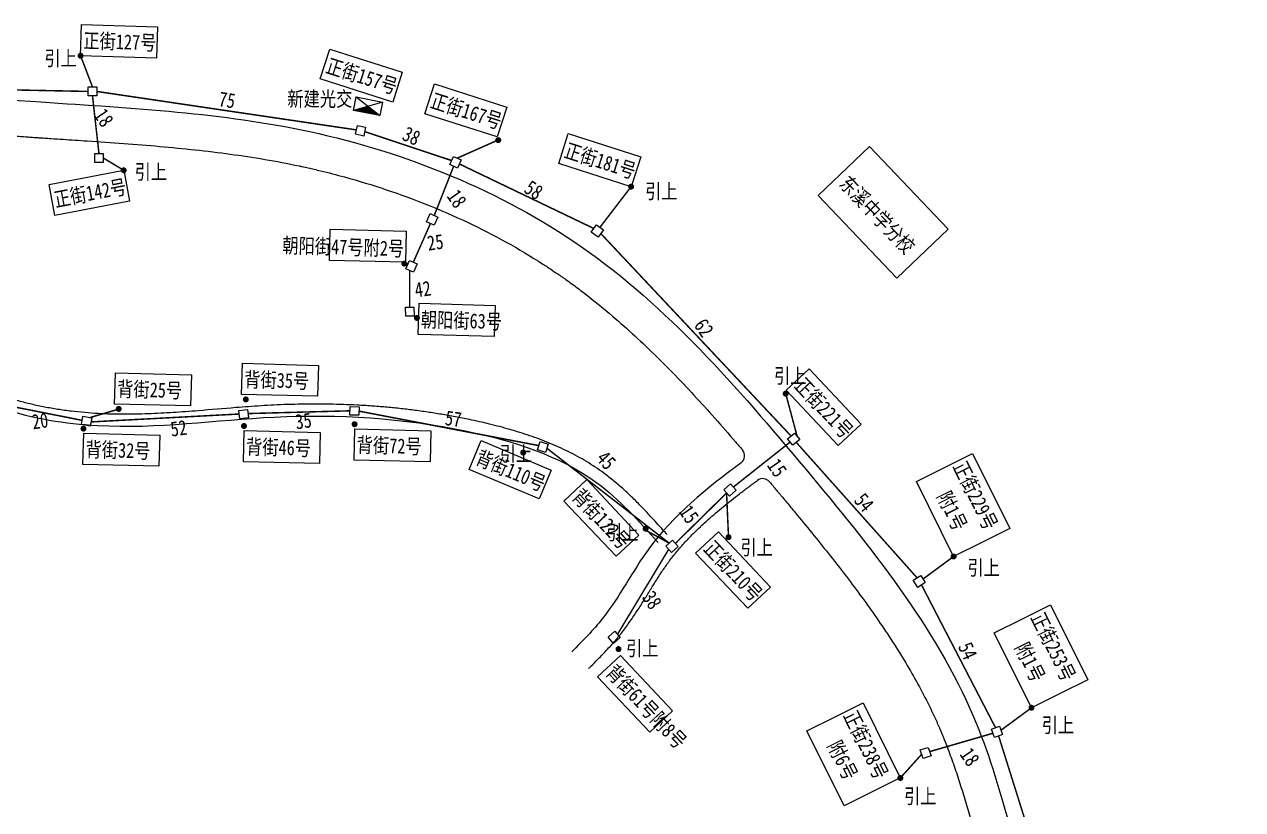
# Model space of a CAD drawing. Extents: x 11497857 to 11785281, y -6195932 to -5913179.
# Drawn here: x 11637240 to 11678110, y -6142468 to -6116127 of the extents above; entities that cross this region are included whole.
import ezdxf

# ---------------------------------------------------------------- set-up
doc = ezdxf.new("R2010")
doc.units = 0
doc.header["$LTSCALE"] = 1000
doc.header["$MEASUREMENT"] = 0
doc.layers.get('0').update_dxf_attribs({"linetype": 'CONTINUOUS'})
doc.layers.add('新设拉线', color=7, linetype='CONTINUOUS')
doc.styles.add('仿宋_GB2312', font='仿宋_GB2312.TTF', dxfattribs={"width": 0.8})

msp = doc.modelspace()

# ---------------------------------------------------------------- linework, layer by layer
at = {"color": 2}
for p, q in [((11648373, -6118561), (11649160, -6119185)), ((11649250, -6118734), (11648284, -6119011))]:
    msp.add_line(p, q, dxfattribs=at)
at = {"color": 1, "const_width": 100}
for points in [[(11639076, -6117179, 1), (11639176, -6117179, 1)], [(11653089, -6120010, 1), (11653189, -6120010, 1)], [(11640524, -6121022, 1), (11640624, -6121022, 1)], [(11657545, -6121572, 1), (11657645, -6121572, 1)], [(11649937, -6124151, 1), (11650037, -6124151, 1)], [(11650360, -6125973, 1), (11650460, -6125973, 1)], [(11662732, -6128514, 1), (11662832, -6128514, 1)], [(11644619, -6128708, 1), (11644719, -6128708, 1)], [(11640357, -6129027, 1), (11640457, -6129027, 1)], [(11639172, -6129688, 1), (11639272, -6129688, 1)], [(11644557, -6129599, 1), (11644657, -6129599, 1)], [(11648268, -6129540, 1), (11648368, -6129540, 1)], [(11653923, -6130491, 1), (11654023, -6130491, 1)], [(11658032, -6133044, 1), (11658132, -6133044, 1)], [(11660813, -6133328, 1), (11660913, -6133328, 1)], [(11668364, -6133976, 1), (11668464, -6133976, 1)], [(11657123, -6137082, 1), (11657223, -6137082, 1)], [(11670977, -6139050, 1), (11671077, -6139050, 1)], [(11666576, -6141406, 1), (11666676, -6141406, 1)]]:
    msp.add_lwpolyline(points, format="xyb", close=True, dxfattribs=at)
for points in [[(11639385, -6118227), (11639668, -6118227), (11639668, -6118527), (11639385, -6118527)], [(11648412, -6119520), (11648689, -6119579), (11648627, -6119873), (11648350, -6119814)], [(11639600, -6120457), (11639883, -6120457), (11639883, -6120757), (11639600, -6120757)], [(11651632, -6120557), (11651891, -6120671), (11651771, -6120946), (11651512, -6120832)], [(11650854, -6122475), (11651114, -6122589), (11650993, -6122863), (11650734, -6122750)], [(11656434, -6122853), (11656664, -6123019), (11656488, -6123262), (11656258, -6123096)], [(11650159, -6124049), (11650418, -6124163), (11650298, -6124438), (11650038, -6124324)], [(11650026, -6125616), (11650310, -6125611), (11650315, -6125911), (11650032, -6125916)], [(11644464, -6129357), (11644432, -6129076), (11644730, -6129041), (11644763, -6129322)], [(11648158, -6129231), (11648167, -6128948), (11648467, -6128958), (11648458, -6129241)], [(11639158, -6129550), (11639206, -6129271), (11639502, -6129322), (11639453, -6129601)], [(11663076, -6129838), (11663255, -6130057), (11663022, -6130247), (11662843, -6130028)], [(11654547, -6130115), (11654816, -6130203), (11654722, -6130488), (11654453, -6130400)], [(11660928, -6131543), (11661115, -6131755), (11660891, -6131954), (11660703, -6131741)], [(11658986, -6133430), (11659174, -6133642), (11658949, -6133841), (11658762, -6133629)], [(11667212, -6135011), (11667060, -6134772), (11667314, -6134611), (11667465, -6134851)], [(11657045, -6136480), (11657233, -6136692), (11657008, -6136891), (11656820, -6136679)], [(11669685, -6139765), (11669950, -6139664), (11670056, -6139945), (11669791, -6140045)], [(11667296, -6140466), (11667565, -6140378), (11667658, -6140663), (11667389, -6140752)]]:
    msp.add_lwpolyline(points, close=True)
at = {"color": 2}
msp.add_lwpolyline([(11648722, -6119098, 893, 0, 0), (11648767, -6118873, 0, 0, 0)], format="xyseb", dxfattribs=at)
msp.add_lwpolyline([(11648373, -6118561), (11649250, -6118734), (11649160, -6119185), (11648284, -6119011)], close=True, dxfattribs=at)
at = {"layer": '新设拉线', "linetype": 'ByBlock', "ltscale": 0.5}
for points in [[(11639161, -6116127), (11641709, -6116212), (11641674, -6117264), (11639126, -6117179)], [(11647488, -6116954), (11649917, -6117731), (11649596, -6118733), (11647168, -6117956)], [(11650997, -6118123), (11653426, -6118900), (11653105, -6119902), (11650676, -6119125)], [(11655487, -6119792), (11657916, -6120570), (11657595, -6121572), (11655166, -6120794)], [(11665592, -6120221), (11668234, -6122992), (11666508, -6124637), (11663866, -6121866)], [(11638069, -6121501), (11640574, -6121022), (11640772, -6122056), (11638267, -6122534)], [(11647504, -6122997), (11650053, -6123069), (11650023, -6124106), (11647474, -6124049)], [(11650480, -6125483), (11653029, -6125555), (11652999, -6126592), (11650450, -6126535)], [(11644557, -6127493), (11647106, -6127565), (11647076, -6128602), (11644527, -6128545)], [(11640295, -6127812), (11642844, -6127884), (11642815, -6128921), (11640265, -6128864)], [(11663567, -6127676), (11665313, -6129535), (11664546, -6130256), (11662800, -6128396)], [(11639233, -6129838), (11641782, -6129910), (11641752, -6130947), (11639203, -6130889)], [(11644618, -6129748), (11647167, -6129820), (11647137, -6130857), (11644588, -6130800)], [(11648330, -6129689), (11650879, -6129761), (11650849, -6130798), (11648300, -6130741)], [(11652569, -6130090), (11654917, -6131084), (11654512, -6132040), (11652158, -6131059)], [(11656105, -6131398), (11657851, -6133258), (11657094, -6133967), (11655338, -6132118)], [(11660524, -6133145), (11662269, -6135004), (11661512, -6135714), (11659757, -6133865)], [(11657239, -6137295), (11658984, -6139154), (11658227, -6139864), (11656471, -6138015)]]:
    msp.add_lwpolyline(points, close=True, dxfattribs=at)
at = {"layer": '新设拉线', "linetype": 'ByBlock', "ltscale": 0.5, "const_width": 50}
for points in [[(11639526, -6118227), (11639126, -6117179)], [(11639526, -6118527), (11639742, -6120457)], [(11651762, -6120614), (11653083, -6120028)], [(11639883, -6120607), (11640574, -6121022)], [(11651641, -6120889), (11650984, -6122555)], [(11656549, -6122936), (11657595, -6121572)], [(11650863, -6122807), (11650288, -6124106)], [(11650168, -6124381), (11650168, -6125614)], [(11663165, -6129947), (11662782, -6128514)], [(11636684, -6128916), (11639182, -6129410)], [(11639422, -6129322), (11640334, -6129053)], [(11639477, -6129462), (11644449, -6129197)], [(11644746, -6129182), (11648162, -6129090)], [(11648462, -6129100), (11654500, -6130257)], [(11658874, -6133529), (11654769, -6130345)], [(11662933, -6130137), (11661022, -6131649)], [(11660797, -6131847), (11659080, -6133536)], [(11660797, -6131847), (11660863, -6133328)], [(11658874, -6133529), (11658082, -6133094)], [(11658856, -6133735), (11657139, -6136586)], [(11667390, -6134731), (11668414, -6133976)], [(11670003, -6139804), (11671027, -6139050)], [(11669738, -6139905), (11667612, -6140521)], [(11666626, -6141406), (11667343, -6140609)]]:
    msp.add_lwpolyline(points, dxfattribs=at)
at = {"layer": '新设拉线', "color": 1, "linetype": 'ByBlock', "ltscale": 0.5, "const_width": 50}
for points in [[(11632235, -6118230), (11639385, -6118377)], [(11639668, -6118377), (11648381, -6119667)], [(11648658, -6119726), (11651572, -6120694)], [(11651831, -6120808), (11656346, -6122975)], [(11656576, -6123141), (11662959, -6129933)], [(11663139, -6130152), (11667187, -6134691)], [(11667338, -6134931), (11669817, -6139714)], [(11669924, -6139995), (11671963, -6146483)]]:
    msp.add_lwpolyline(points, dxfattribs=at)
at = {"layer": '新设拉线', "linetype": 'ByBlock', "ltscale": 0.5}
for points in [[(11668110, -6130993), (11669052, -6130526), (11670300, -6133042), (11669357, -6133509)], [(11669357, -6133509), (11668414, -6133976), (11667167, -6131460), (11668110, -6130993)], [(11670723, -6136066), (11671666, -6135599), (11672913, -6138115), (11671970, -6138583)], [(11671970, -6138583), (11671027, -6139050), (11669780, -6136534), (11670723, -6136066)], [(11664437, -6139357), (11665379, -6138889), (11666626, -6141406), (11665684, -6141873)], [(11665684, -6141873), (11664741, -6142340), (11663494, -6139824), (11664437, -6139357)]]:
    msp.add_lwpolyline(points, dxfattribs=at)
for centre, start, end in [((11661104, -6130594), 306.527, 40.5963), ((11662010, -6131665), 39.9693, 126.437)]:
    msp.add_arc(centre, 300, start, end, dxfattribs=at)
for points, knots in [([(11631969, -6118724), (11633841, -6118433), (11639010, -6118851), (11647111, -6119242), (11656648, -6123089), (11663343, -6130829), (11669471, -6138411), (11670803, -6145786), (11673661, -6152211), (11680736, -6151852), (11688719, -6148070), (11698450, -6153647), (11706429, -6151856), (11709987, -6150929), (11710628, -6150783)], [164255.813993, 164255.813993, 164255.813993, 164255.813993, 170004.785455, 179065.911175, 188968.291021, 199562.664577, 209597.552034, 217248.55044, 222495.006206, 228334.578311, 235625.691402, 248646.669182, 257622.283676, 259587.975169, 259587.975169, 259587.975169, 259587.975169]), ([(11606572, -6123256), (11606589, -6123262), (11606606, -6123267), (11607164, -6123453), (11607712, -6123621), (11608820, -6123924), (11609380, -6124060), (11610024, -6124196), (11610102, -6124212), (11610259, -6124243), (11610337, -6124259), (11610573, -6124304), (11610730, -6124333), (11611203, -6124415), (11611520, -6124464), (11612489, -6124598), (11613145, -6124665), (11614461, -6124753), (11615121, -6124774), (11616440, -6124770), (11617100, -6124745), (11618415, -6124648), (11619070, -6124577), (11620373, -6124388), (11621021, -6124270), (11622304, -6123988), (11622940, -6123824), (11623615, -6123622), (11623662, -6123608), (11623803, -6123565), (11623897, -6123535), (11624086, -6123475), (11624180, -6123445), (11624472, -6123347), (11624670, -6123278), (11625065, -6123132), (11625263, -6123055), (11625656, -6122891), (11625853, -6122805), (11626086, -6122696), (11626123, -6122678), (11626169, -6122656), (11626179, -6122652), (11626197, -6122643), (11626206, -6122639), (11626233, -6122625), (11626251, -6122616), (11626305, -6122590), (11626341, -6122572), (11626449, -6122518), (11626520, -6122482), (11626724, -6122375), (11626856, -6122304), (11627116, -6122160), (11627245, -6122087), (11627498, -6121942), (11627623, -6121869), (11627870, -6121723), (11627992, -6121650), (11628234, -6121507), (11628353, -6121436), (11628590, -6121296), (11628708, -6121228), (11628940, -6121094), (11629056, -6121029), (11629285, -6120902), (11629398, -6120841), (11629624, -6120724), (11629736, -6120668), (11629958, -6120561), (11630068, -6120511), (11630207, -6120451), (11630236, -6120439), (11630322, -6120403), (11630379, -6120380), (11630448, -6120353), (11630459, -6120349), (11630478, -6120342), (11630485, -6120339), (11630499, -6120334), (11630506, -6120331), (11630527, -6120323), (11630541, -6120318), (11630583, -6120303), (11630611, -6120293), (11630695, -6120263), (11630751, -6120243), (11630932, -6120185), (11631057, -6120148), (11631310, -6120079), (11631438, -6120048), (11631699, -6119990), (11631830, -6119964), (11632097, -6119918), (11632232, -6119897), (11632505, -6119860), (11632643, -6119844), (11632922, -6119817), (11633063, -6119806), (11633348, -6119787), (11633491, -6119779), (11633781, -6119769), (11633927, -6119765), (11634280, -6119761), (11634488, -6119761), (11634908, -6119768), (11635120, -6119774), (11635547, -6119791), (11635762, -6119801), (11636194, -6119825), (11636412, -6119838), (11636849, -6119867), (11637069, -6119882), (11637345, -6119901), (11637401, -6119905), (11637496, -6119912), (11637534, -6119914), (11637605, -6119919), (11637638, -6119921), (11637688, -6119925), (11637705, -6119926), (11637757, -6119930), (11637791, -6119932), (11637859, -6119937), (11637893, -6119939), (11637996, -6119946), (11638064, -6119950), (11638268, -6119964), (11638404, -6119973), (11638810, -6120000), (11639079, -6120018), (11639759, -6120064), (11640167, -6120092), (11640977, -6120152), (11641379, -6120184), (11642178, -6120254), (11642575, -6120292), (11643363, -6120378), (11643755, -6120425), (11644534, -6120531), (11644921, -6120589), (11645692, -6120721), (11646075, -6120794), (11646491, -6120882), (11646525, -6120890), (11646627, -6120912), (11646695, -6120927), (11646898, -6120972), (11647034, -6121004), (11647440, -6121102), (11647711, -6121172), (11648451, -6121375), (11648919, -6121517), (11649847, -6121829), (11650307, -6121998), (11651214, -6122362), (11651662, -6122557), (11652542, -6122973), (11652975, -6123194), (11653821, -6123662), (11654235, -6123909), (11654740, -6124234), (11654842, -6124301), (11655030, -6124426), (11655116, -6124485), (11655236, -6124568), (11655270, -6124591), (11655337, -6124639), (11655370, -6124662), (11655471, -6124734), (11655537, -6124781), (11655737, -6124927), (11655868, -6125025), (11656263, -6125326), (11656522, -6125534), (11657033, -6125962), (11657286, -6126182), (11657784, -6126632), (11658029, -6126862), (11658516, -6127333), (11658756, -6127574), (11659233, -6128063), (11659469, -6128312), (11659939, -6128818), (11660171, -6129075), (11660635, -6129595), (11660866, -6129859), (11661174, -6130216), (11661253, -6130308), (11661332, -6130399)], [138267.897449, 138267.897449, 138267.897449, 138267.897449, 138318.93394, 138318.93394, 139964.83244, 139964.83244, 141610.73094, 141610.73094, 141838.233828, 141838.233828, 142065.736715, 142065.736715, 142520.74249, 142520.74249, 143430.754039, 143430.754039, 145300.824085, 145300.824085, 147170.89413, 147170.89413, 149040.964176, 149040.964176, 150911.034221, 150911.034221, 152781.104267, 152781.104267, 154651.174312, 154651.174312, 154791.565636, 154791.565636, 155072.348284, 155072.348284, 155353.130932, 155353.130932, 155942.168506, 155942.168506, 156531.20608, 156531.20608, 157120.243654, 157120.243654, 157232.728554, 157232.728554, 157260.165493, 157260.165493, 157287.602432, 157287.602432, 157342.476309, 157342.476309, 157452.224065, 157452.224065, 157671.719575, 157671.719575, 158089.622187, 158089.622187, 158507.5248, 158507.5248, 158925.427412, 158925.427412, 159343.330025, 159343.330025, 159761.232637, 159761.232637, 160179.13525, 160179.13525, 160597.037862, 160597.037862, 161014.940474, 161014.940474, 161432.843087, 161432.843087, 161850.745699, 161850.745699, 161960.269094, 161960.269094, 162179.315883, 162179.315883, 162224.129711, 162224.129711, 162250.820423, 162250.820423, 162277.511136, 162277.511136, 162330.89256, 162330.89256, 162437.65541, 162437.65541, 162651.181108, 162651.181108, 163113.551614, 163113.551614, 163575.92212, 163575.92212, 164038.292626, 164038.292626, 164500.663131, 164500.663131, 164963.033637, 164963.033637, 165425.404143, 165425.404143, 165887.774649, 165887.774649, 166350.145155, 166350.145155, 166996.209893, 166996.209893, 167642.274631, 167642.274631, 168288.33937, 168288.33937, 168934.404108, 168934.404108, 169580.468847, 169580.468847, 169744.490689, 169744.490689, 169856.910382, 169856.910382, 169952.873137, 169952.873137, 170002.807601, 170002.807601, 170102.676531, 170102.676531, 170202.54546, 170202.54546, 170402.283319, 170402.283319, 170801.759037, 170801.759037, 171600.710473, 171600.710473, 172826.768369, 172826.768369, 174052.826265, 174052.826265, 175278.884162, 175278.884162, 176504.942058, 176504.942058, 177730.999954, 177730.999954, 178957.05785, 178957.05785, 179066.016818, 179066.016818, 179283.934753, 179283.934753, 179719.770623, 179719.770623, 180591.442363, 180591.442363, 182111.906075, 182111.906075, 183632.369786, 183632.369786, 185152.833498, 185152.833498, 186673.297209, 186673.297209, 188193.760921, 188193.760921, 188580.523505, 188580.523505, 188913.187624, 188913.187624, 189044.20094, 189044.20094, 189175.214255, 189175.214255, 189437.240887, 189437.240887, 189961.294149, 189961.294149, 191018.070832, 191018.070832, 192074.847516, 192074.847516, 193131.624199, 193131.624199, 194188.400883, 194188.400883, 195245.177566, 195245.177566, 196301.954249, 196301.954249, 197358.730933, 197358.730933, 197720.770234, 197720.770234, 197720.770234, 197720.770234]), ([(11658802, -6133239), (11658755, -6133187), (11658569, -6132980), (11658287, -6132669), (11657950, -6132312), (11657652, -6132012), (11657343, -6131720), (11657075, -6131488), (11656853, -6131310), (11656646, -6131153), (11656396, -6130978), (11656100, -6130792), (11655797, -6130618), (11655487, -6130457), (11655171, -6130308), (11654850, -6130169), (11654525, -6130041), (11654195, -6129923), (11653862, -6129814), (11653526, -6129713), (11653189, -6129620), (11652850, -6129535), (11652510, -6129455), (11652127, -6129373), (11651701, -6129288), (11651232, -6129205), (11650762, -6129131), (11650293, -6129067), (11649823, -6129011), (11649353, -6128965), (11648884, -6128927), (11648415, -6128899), (11647946, -6128878), (11647478, -6128866), (11647010, -6128862), (11646543, -6128866), (11646076, -6128878), (11645623, -6128896), (11645043, -6128930), (11644196, -6128993), (11643213, -6129078), (11642372, -6129142), (11641813, -6129175), (11641394, -6129194), (11640974, -6129206), (11640555, -6129209), (11640134, -6129202), (11639704, -6129184), (11639264, -6129153), (11638814, -6129106), (11638366, -6129044), (11637921, -6128966), (11637480, -6128873), (11637045, -6128762), (11636617, -6128634), (11636335, -6128536), (11636060, -6128433), (11635918, -6128376), (11635653, -6128261), (11635512, -6128195), (11635259, -6128070), (11635120, -6127996), (11634880, -6127859), (11634743, -6127776), (11634517, -6127629), (11634384, -6127536), (11634172, -6127378), (11634022, -6127258), (11633815, -6127078), (11633625, -6126902), (11633404, -6126680), (11633150, -6126408), (11632829, -6126044), (11632585, -6125753), (11632444, -6125585)], [0, 0, 0, 0, 208.145388, 836.574374, 1258.108356, 1681.216377, 2105.764458, 2531.946384, 2745.833817, 2960.384043, 3310.441485, 3659.821049, 4008.905382, 4357.983711, 4707.255374, 5056.834122, 5406.753003, 5756.969651, 6107.371798, 6457.782842, 6807.967356, 7157.636425, 7506.45274, 7854.035412, 8332.434453, 8809.236387, 9284.581996, 9758.604062, 10231.427345, 10703.168593, 11173.936562, 11643.832057, 12112.947989, 12581.36945, 13049.173803, 13516.430783, 13983.20261, 14449.544118, 14876.814195, 15727.543164, 16995.845941, 17837.247176, 18257.064285, 18676.533094, 19095.909807, 19515.526432, 19935.804083, 20357.26549, 20807.693016, 21259.799287, 21712.506376, 22164.812757, 22615.80564, 23064.675506, 23510.733156, 23953.429575, 23960.964938, 24392.380995, 24412.546993, 24827.392654, 24859.306448, 25258.486285, 25301.289741, 25685.932767, 25738.831358, 26110.284105, 26172.579593, 26532.404096, 26685.951834, 26995.593893, 27309.024068, 27626.415407, 28109.73292, 28766.175466, 28766.175466, 28766.175466, 28766.175466]), ([(11661282, -6130836), (11660127, -6131691), (11658282, -6133173), (11656988, -6135786), (11655966, -6136809), (11655605, -6137171)], [772.689869, 772.689869, 772.689869, 772.689869, 5011.492032, 7809.569735, 9336.28966, 9336.28966, 9336.28966, 9336.28966]), ([(11656170, -6137736), (11656196, -6137710), (11656301, -6137605), (11656459, -6137446), (11656644, -6137256), (11656803, -6137088), (11656961, -6136914), (11657091, -6136764), (11657193, -6136641), (11657244, -6136578), (11657315, -6136488), (11657404, -6136371), (11657533, -6136194), (11657656, -6136016), (11657774, -6135839), (11657888, -6135662), (11658034, -6135430), (11658210, -6135144), (11658384, -6134863), (11658522, -6134647), (11658625, -6134490), (11658728, -6134337), (11658820, -6134208), (11658919, -6134074), (11659006, -6133963), (11659118, -6133825), (11659207, -6133719), (11659327, -6133582), (11659419, -6133481), (11659547, -6133345), (11659639, -6133250), (11659776, -6133114), (11659869, -6133024), (11660014, -6132888), (11660106, -6132804), (11660261, -6132666), (11660350, -6132588), (11660514, -6132449), (11660691, -6132301), (11660958, -6132087), (11661235, -6131871), (11661518, -6131657), (11661718, -6131509), (11661823, -6131431), (11661832, -6131424)], [0, 0, 0, 0, 109.89398, 445.066898, 672.9893, 904.434234, 1139.401737, 1377.941461, 1498.584148, 1620.163118, 1620.743327, 1842.30752, 2061.434853, 2277.617348, 2490.887878, 2701.241766, 2908.6401, 3314.272935, 3707.005545, 3898.254716, 4085.958463, 4270.048557, 4450.500186, 4561.04797, 4771.175705, 4873.566362, 5093.859392, 5187.095263, 5419.244671, 5501.975529, 5747.84795, 5818.294821, 6080.026685, 6135.861933, 6415.998949, 6454.153151, 6755.863265, 6772.203625, 7099.617852, 7447.179234, 7798.39868, 8153.076718, 8510.978085, 8545.456878, 8545.456878, 8545.456878, 8545.456878]), ([(11662240, -6131473), (11662317, -6131565), (11662394, -6131657), (11662490, -6131771), (11662508, -6131793), (11662550, -6131843), (11662574, -6131872), (11662621, -6131929), (11662645, -6131957), (11662717, -6132043), (11662764, -6132100), (11662907, -6132272), (11663002, -6132386), (11663286, -6132729), (11663474, -6132958), (11663846, -6133416), (11664031, -6133645), (11664395, -6134105), (11664575, -6134335), (11664929, -6134796), (11665103, -6135027), (11665444, -6135491), (11665611, -6135723), (11665937, -6136189), (11666096, -6136423), (11666404, -6136892), (11666554, -6137128), (11666843, -6137600), (11666982, -6137837), (11667250, -6138314), (11667378, -6138553), (11667621, -6139033), (11667737, -6139274), (11667873, -6139577), (11667900, -6139638), (11667943, -6139736), (11667959, -6139774), (11667980, -6139824), (11667986, -6139837), (11667997, -6139863), (11668002, -6139875), (11668018, -6139914), (11668029, -6139940), (11668061, -6140017), (11668082, -6140068), (11668144, -6140224), (11668184, -6140328), (11668296, -6140622), (11668365, -6140813), (11668499, -6141199), (11668563, -6141395), (11668689, -6141791), (11668751, -6141991), (11668872, -6142396), (11668931, -6142601), (11669049, -6143014), (11669108, -6143223), (11669225, -6143645), (11669284, -6143859), (11669403, -6144289), (11669464, -6144506), (11669587, -6144945), (11669650, -6145166), (11669781, -6145612), (11669848, -6145836), (11669988, -6146289), (11670060, -6146517), (11670156, -6146808), (11670176, -6146868), (11670206, -6146958), (11670216, -6146987), (11670234, -6147037), (11670241, -6147059), (11670256, -6147102), (11670263, -6147124), (11670286, -6147188), (11670301, -6147232), (11670346, -6147362), (11670377, -6147449), (11670465, -6147689), (11670523, -6147843), (11670643, -6148152), (11670705, -6148306), (11670836, -6148614), (11670903, -6148767), (11671045, -6149073), (11671119, -6149225), (11671274, -6149525), (11671355, -6149674), (11671506, -6149938), (11671576, -6150053), (11671720, -6150280), (11671795, -6150393), (11671950, -6150614), (11672031, -6150722), (11672186, -6150918), (11672258, -6151006), (11672409, -6151179), (11672487, -6151263), (11672648, -6151429), (11672731, -6151509), (11672902, -6151666), (11672991, -6151742), (11673159, -6151877), (11673237, -6151936), (11673340, -6152010), (11673363, -6152026), (11673402, -6152053), (11673419, -6152064), (11673454, -6152087), (11673472, -6152100), (11673507, -6152122), (11673524, -6152133), (11673557, -6152155), (11673574, -6152165), (11673624, -6152196), (11673658, -6152217), (11673761, -6152277), (11673829, -6152315), (11673968, -6152389), (11674038, -6152424), (11674132, -6152468), (11674155, -6152479), (11674178, -6152489)], [199117.036579, 199117.036579, 199117.036579, 199117.036579, 199472.2843, 199472.2843, 199556.16473, 199556.16473, 199666.067889, 199666.067889, 199775.971048, 199775.971048, 199995.777366, 199995.777366, 200435.390003, 200435.390003, 201314.615276, 201314.615276, 202193.840549, 202193.840549, 203073.065822, 203073.065822, 203952.291095, 203952.291095, 204831.516368, 204831.516368, 205710.741641, 205710.741641, 206589.966914, 206589.966914, 207469.192187, 207469.192187, 208348.41746, 208348.41746, 209227.642733, 209227.642733, 209446.979607, 209446.979607, 209582.806483, 209582.806483, 209628.930698, 209628.930698, 209675.054913, 209675.054913, 209767.303343, 209767.303343, 209951.800203, 209951.800203, 210320.793923, 210320.793923, 210985.082349, 210985.082349, 211649.370775, 211649.370775, 212313.6592, 212313.6592, 212977.947626, 212977.947626, 213642.236052, 213642.236052, 214306.524477, 214306.524477, 214970.812903, 214970.812903, 215635.101329, 215635.101329, 216299.389755, 216299.389755, 216963.67818, 216963.67818, 217138.086512, 217138.086512, 217221.870587, 217221.870587, 217283.718112, 217283.718112, 217345.565637, 217345.565637, 217469.260688, 217469.260688, 217716.650788, 217716.650788, 218152.259619, 218152.259619, 218587.86845, 218587.86845, 219023.477281, 219023.477281, 219459.086111, 219459.086111, 219894.694942, 219894.694942, 220238.931255, 220238.931255, 220583.167568, 220583.167568, 220927.403881, 220927.403881, 221216.196745, 221216.196745, 221504.98961, 221504.98961, 221793.782475, 221793.782475, 222082.575339, 222082.575339, 222324.441861, 222324.441861, 222391.017072, 222391.017072, 222440.276047, 222440.276047, 222493.428878, 222493.428878, 222541.64754, 222541.64754, 222589.866203, 222589.866203, 222686.303528, 222686.303528, 222879.178179, 222879.178179, 223072.052829, 223072.052829, 223135.115026, 223135.115026, 223135.115026, 223135.115026]), ([(11573571, -6139853), (11573837, -6140143), (11575613, -6142023), (11583285, -6145767), (11596427, -6153720), (11614127, -6162474), (11626927, -6170646), (11636289, -6174102), (11642665, -6173096), (11649624, -6168566), (11657516, -6164198), (11665299, -6160274), (11671370, -6157468), (11673456, -6154271), (11674160, -6153157), (11674308, -6152922)], [527.740415, 527.740415, 527.740415, 527.740415, 1705.246881, 8284.756833, 25606.472463, 48144.783375, 67307.096415, 71105.417134, 77752.883117, 85606.484138, 95939.016555, 104720.736733, 112075.077457, 115182.657243, 116011.609896, 116011.609896, 116011.609896, 116011.609896])]:
    msp.add_open_spline(points, degree=3, knots=knots, dxfattribs=at)
msp.add_spline([(11632138, -6125842), (11633712, -6127518), (11639691, -6129582), (11645630, -6129298), (11652088, -6129774), (11656444, -6131503), (11658504, -6133506)], degree=3, dxfattribs=at)

# ---------------------------------------------------------------- texts
at = {"style": '仿宋_GB2312', "width": 0.8}
for s, rotation, p in [('正街127号', 358.0851, (11639210, -6116917)), ('正街157号', 342.2509, (11647320, -6117727)), ('75', 351.2214, (11643734, -6118867)), ('正街167号', 342.2509, (11650828, -6118896)), ('18', 304.558, (11639547, -6119174)), ('38', 335.5285, (11649877, -6119982)), ('正街181号', 342.2509, (11655318, -6120566)), ('正街142号', 10.8116, (11638291, -6122261)), ('58', 327.309, (11653967, -6121740)), ('东溪中学分校', 313.6256, (11664544, -6121499)), ('18', 304.558, (11651390, -6121890)), ('朝阳街47号附2号', 358.3774, (11645887, -6123787)), ('25', 7.874, (11650790, -6123720)), ('42', 7.874, (11650372, -6125289)), ('朝阳街63号', 358.3774, (11650533, -6126273)), ('62', 304.558, (11659681, -6126219)), ('背街25号', 358.3774, (11640348, -6128602)), ('背街35号', 358.3774, (11644610, -6128283)), ('正街221号', 313.1881, (11663044, -6128270)), ('20', 7.874, (11637530, -6129714)), ('35', 7.874, (11646366, -6129712)), ('57', 352.1943, (11651330, -6129564)), ('52', 7.874, (11642180, -6129957)), ('背街32号', 358.3774, (11639286, -6130628)), ('背街46号', 358.3774, (11644671, -6130538)), ('背街72号', 358.3774, (11648382, -6130479)), ('背街110号', 337.05, (11652331, -6130845)), ('45', 312.2775, (11656397, -6130714)), ('15', 304.558, (11662134, -6130919)), ('正街229号', 296.3644, (11668380, -6130943)), ('背街122号', 313.1881, (11655582, -6131992)), ('54', 310.0607, (11665046, -6132113)), ('附1号', 296.3644, (11667838, -6131945)), ('15', 304.558, (11659183, -6132478)), ('正街210号', 313.1881, (11660001, -6133739)), ('38', 304.558, (11657938, -6135353)), ('正街253号', 296.3644, (11670993, -6136016)), ('54', 293.7643, (11668552, -6136994)), ('附1号', 296.3644, (11670452, -6137018)), ('背街61号附8号', 313.1881, (11656715, -6137889)), ('正街238号', 296.3644, (11664707, -6139307)), ('附6号', 296.3644, (11664165, -6140309)), ('18', 304.558, (11668600, -6140616))]:
    msp.add_text(s, height=500, rotation=rotation, dxfattribs=at).set_placement(p)
at = {"color": 1, "style": '仿宋_GB2312', "width": 0.8}
for p in [(11637910, -6117515), (11640935, -6121325), (11658063, -6121976), (11662387, -6128168), (11653187, -6130780), (11656752, -6133423), (11661261, -6133923), (11668875, -6134604), (11657423, -6137309), (11671366, -6139885), (11666750, -6142268)]:
    msp.add_text('引上', height=500, dxfattribs=at).set_placement(p)
at = {"color": 2, "style": '仿宋_GB2312', "width": 0.8}
msp.add_text('新建光交', height=500, dxfattribs=at).set_placement((11646061, -6118876))

doc.saveas('drawing.dxf')
